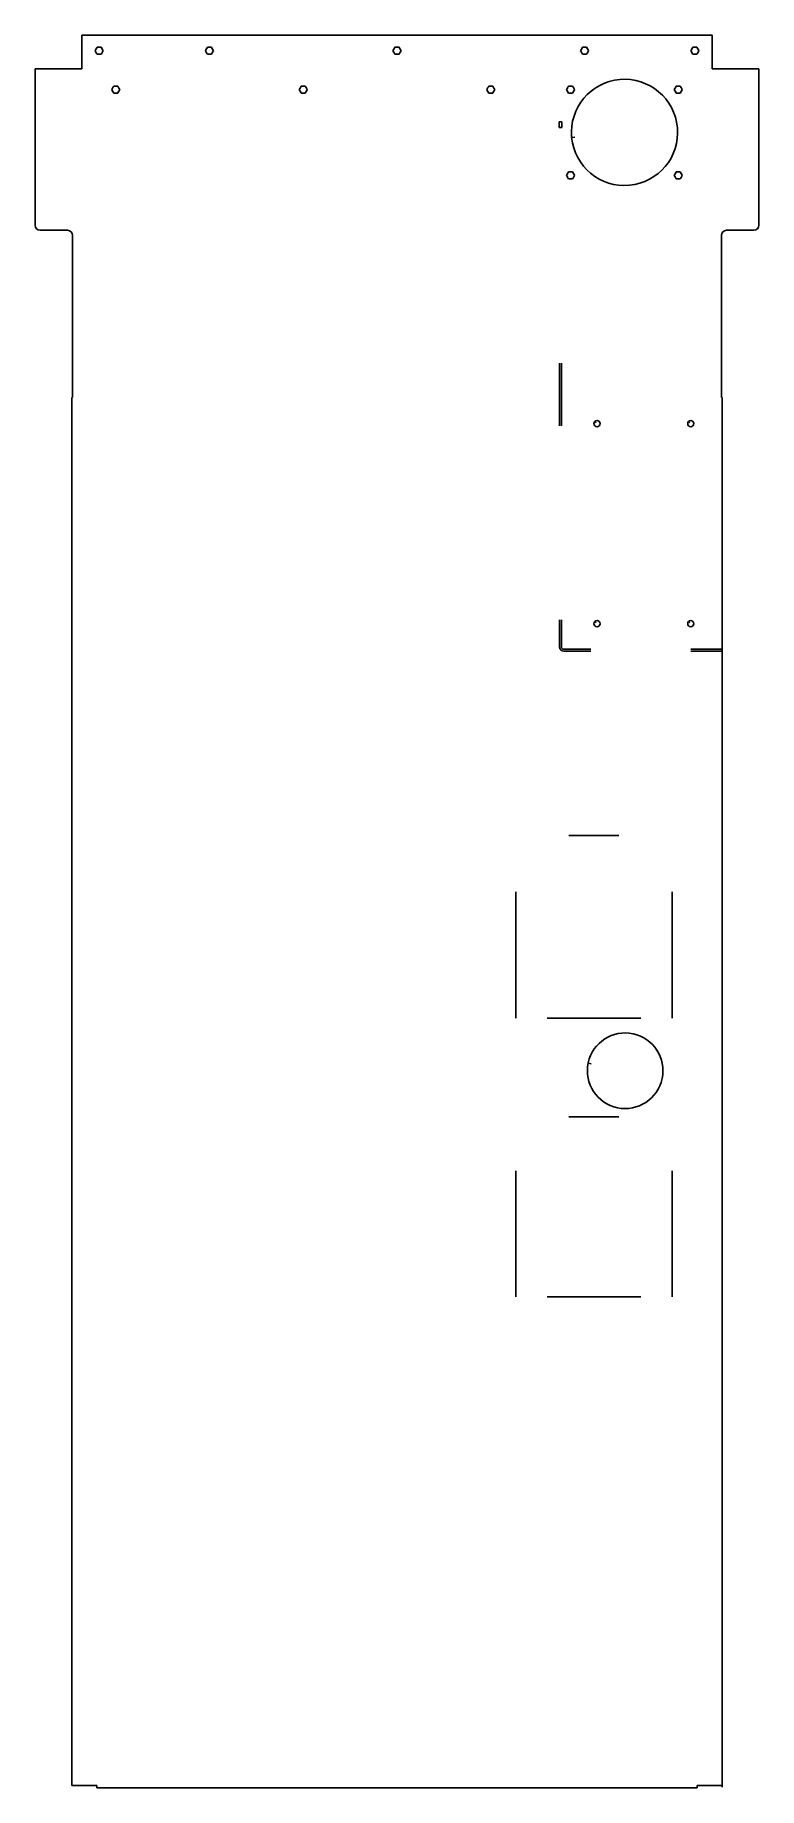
# Model space of a CAD drawing. Extents: x 317 to 1475, y 181 to 2984.
import ezdxf

# ---------------------------------------------------------------- set-up
doc = ezdxf.new("R2010")
doc.units = 0

msp = doc.modelspace()

# ---------------------------------------------------------------- linework, layer by layer
for p, q in [((1400.05, 2984.15), (391.95, 2984.15)), ((391.95, 2984.15), (391.95, 2929.95)), ((1400.05, 2929.95), (1400.05, 2984.15)), ((414.41, 2961.43), (413.06, 2959.1)), ((413.06, 2959.1), (414.41, 2956.77)), ((415.62, 2963.52), (414.93, 2962.34)), ((414.93, 2955.85), (416.28, 2953.52)), ((416.28, 2964.67), (415.62, 2963.52)), ((418.97, 2964.67), (416.28, 2964.67)), ((416.28, 2953.52), (418.97, 2953.52)), ((422.72, 2964.67), (420.03, 2964.67)), ((420.03, 2953.52), (422.72, 2953.52)), ((424.07, 2962.34), (422.72, 2964.67)), ((422.72, 2953.52), (424.07, 2955.85)), ((425.94, 2959.1), (424.59, 2961.43)), ((424.59, 2956.77), (425.94, 2959.1)), ((590.91, 2961.43), (589.56, 2959.1)), ((589.56, 2959.1), (590.91, 2956.77)), ((592.12, 2963.52), (591.43, 2962.34)), ((591.43, 2955.85), (592.78, 2953.52)), ((592.78, 2964.67), (592.12, 2963.52)), ((595.47, 2964.67), (592.78, 2964.67)), ((592.78, 2953.52), (595.47, 2953.52)), ((599.22, 2964.67), (596.53, 2964.67)), ((596.53, 2953.52), (599.22, 2953.52)), ((600.57, 2962.34), (599.22, 2964.67)), ((599.22, 2953.52), (600.57, 2955.85)), ((602.44, 2959.1), (601.09, 2961.43)), ((601.09, 2956.77), (602.44, 2959.1)), ((890.91, 2961.43), (889.56, 2959.1)), ((889.56, 2959.1), (890.91, 2956.77)), ((892.12, 2963.52), (891.43, 2962.34)), ((891.43, 2955.85), (892.78, 2953.52)), ((892.78, 2964.67), (892.12, 2963.52)), ((895.47, 2964.67), (892.78, 2964.67)), ((892.78, 2953.52), (895.47, 2953.52)), ((899.22, 2964.67), (896.53, 2964.67)), ((896.53, 2953.52), (899.22, 2953.52)), ((900.57, 2962.34), (899.22, 2964.67)), ((899.22, 2953.52), (900.57, 2955.85)), ((902.44, 2959.1), (901.09, 2961.43)), ((901.09, 2956.77), (902.44, 2959.1)), ((1190.91, 2961.43), (1189.56, 2959.1)), ((1189.56, 2959.1), (1190.91, 2956.77)), ((1192.12, 2963.52), (1191.43, 2962.34)), ((1191.43, 2955.85), (1192.78, 2953.52)), ((1192.78, 2964.67), (1192.12, 2963.52)), ((1195.47, 2964.67), (1192.78, 2964.67)), ((1192.78, 2953.52), (1195.47, 2953.52)), ((1199.22, 2964.67), (1196.53, 2964.67)), ((1196.53, 2953.52), (1199.22, 2953.52)), ((1200.57, 2962.34), (1199.22, 2964.67)), ((1199.22, 2953.52), (1200.57, 2955.85)), ((1202.44, 2959.1), (1201.09, 2961.43)), ((1201.09, 2956.77), (1202.44, 2959.1)), ((1367.41, 2961.43), (1366.06, 2959.1)), ((1366.06, 2959.1), (1367.41, 2956.77)), ((1368.62, 2963.52), (1367.93, 2962.34)), ((1367.93, 2955.85), (1369.28, 2953.52)), ((1369.28, 2964.67), (1368.62, 2963.52)), ((1371.97, 2964.67), (1369.28, 2964.67)), ((1369.28, 2953.52), (1371.97, 2953.52)), ((1375.72, 2964.67), (1373.03, 2964.67)), ((1373.03, 2953.52), (1375.72, 2953.52)), ((1377.07, 2962.34), (1375.72, 2964.67)), ((1375.72, 2953.52), (1377.07, 2955.85)), ((1378.94, 2959.1), (1377.59, 2961.43)), ((1377.59, 2956.77), (1378.94, 2959.1)), ((391.95, 2929.95), (316.95, 2929.95)), ((316.95, 2929.95), (316.95, 2679.9)), ((1475.05, 2929.95), (1400.05, 2929.95)), ((1475.05, 2679.9), (1475.05, 2929.95)), ((440.91, 2899.23), (439.56, 2896.9)), ((439.56, 2896.9), (440.91, 2894.57)), ((442.12, 2901.32), (441.43, 2900.14)), ((441.43, 2893.66), (442.78, 2891.32)), ((442.78, 2902.47), (442.12, 2901.32)), ((445.47, 2902.47), (442.78, 2902.47)), ((442.78, 2891.32), (445.47, 2891.32)), ((449.22, 2902.47), (446.53, 2902.47)), ((446.53, 2891.32), (449.22, 2891.32)), ((450.57, 2900.14), (449.22, 2902.47)), ((449.22, 2891.32), (450.57, 2893.66)), ((452.44, 2896.9), (451.09, 2899.23)), ((451.09, 2894.57), (452.44, 2896.9)), ((740.91, 2899.23), (739.56, 2896.9)), ((739.56, 2896.9), (740.91, 2894.57)), ((742.12, 2901.32), (741.43, 2900.14)), ((741.43, 2893.66), (742.78, 2891.32)), ((742.78, 2902.47), (742.12, 2901.32)), ((745.47, 2902.47), (742.78, 2902.47)), ((742.78, 2891.32), (745.47, 2891.32)), ((749.22, 2902.47), (746.53, 2902.47)), ((746.53, 2891.32), (749.22, 2891.32)), ((750.57, 2900.14), (749.22, 2902.47)), ((749.22, 2891.32), (750.57, 2893.66)), ((752.44, 2896.9), (751.09, 2899.23)), ((751.09, 2894.57), (752.44, 2896.9)), ((1040.91, 2899.23), (1039.56, 2896.9)), ((1039.56, 2896.9), (1040.91, 2894.57)), ((1042.12, 2901.32), (1041.43, 2900.14)), ((1041.43, 2893.66), (1042.78, 2891.32)), ((1042.78, 2902.47), (1042.12, 2901.32)), ((1045.47, 2902.47), (1042.78, 2902.47)), ((1042.78, 2891.32), (1045.47, 2891.32)), ((1049.22, 2902.47), (1046.53, 2902.47)), ((1046.53, 2891.32), (1049.22, 2891.32)), ((1050.57, 2900.14), (1049.22, 2902.47)), ((1049.22, 2891.32), (1050.57, 2893.66)), ((1052.44, 2896.9), (1051.09, 2899.23)), ((1051.09, 2894.57), (1052.44, 2896.9)), ((1168.51, 2899.23), (1167.16, 2896.9)), ((1167.16, 2896.9), (1168.51, 2894.57)), ((1169.72, 2901.32), (1169.03, 2900.14)), ((1169.03, 2893.66), (1170.38, 2891.32)), ((1170.38, 2902.47), (1169.72, 2901.32)), ((1173.07, 2902.47), (1170.38, 2902.47)), ((1170.38, 2891.32), (1173.07, 2891.32)), ((1176.82, 2902.47), (1174.13, 2902.47)), ((1174.13, 2891.32), (1176.82, 2891.32)), ((1178.17, 2900.14), (1176.82, 2902.47)), ((1176.82, 2891.32), (1178.17, 2893.66)), ((1180.04, 2896.9), (1178.69, 2899.23)), ((1178.69, 2894.57), (1180.04, 2896.9)), ((1340.91, 2899.23), (1339.56, 2896.9)), ((1339.56, 2896.9), (1340.91, 2894.57)), ((1342.12, 2901.32), (1341.43, 2900.14)), ((1341.43, 2893.66), (1342.78, 2891.32)), ((1342.78, 2902.47), (1342.12, 2901.32)), ((1345.47, 2902.47), (1342.78, 2902.47)), ((1342.78, 2891.32), (1345.47, 2891.32)), ((1349.22, 2902.47), (1346.53, 2902.47)), ((1346.53, 2891.32), (1349.22, 2891.32)), ((1350.57, 2900.14), (1349.22, 2902.47)), ((1349.22, 2891.32), (1350.57, 2893.66)), ((1352.44, 2896.9), (1351.09, 2899.23)), ((1351.09, 2894.57), (1352.44, 2896.9)), ((1155.55, 2836.35), (1155.55, 2845.25)), ((1155.55, 2845.25), (1157.5, 2845.25)), ((1159.45, 2836.35), (1155.55, 2836.35)), ((1157.5, 2845.25), (1159.45, 2845.25)), ((1159.45, 2845.25), (1159.45, 2836.35)), ((1180.35, 2820.9), (1175.42, 2820.44)), ((1168.51, 2762.03), (1167.16, 2759.7)), ((1167.16, 2759.7), (1168.51, 2757.37)), ((1169.72, 2764.12), (1169.03, 2762.94)), ((1169.03, 2756.46), (1170.38, 2754.12)), ((1170.38, 2765.27), (1169.72, 2764.12)), ((1173.07, 2765.27), (1170.38, 2765.27)), ((1170.38, 2754.12), (1173.07, 2754.12)), ((1176.82, 2765.27), (1174.13, 2765.27)), ((1174.13, 2754.12), (1176.82, 2754.12)), ((1178.17, 2762.94), (1176.82, 2765.27)), ((1176.82, 2754.12), (1178.17, 2756.46)), ((1180.04, 2759.7), (1178.69, 2762.03)), ((1178.69, 2757.37), (1180.04, 2759.7)), ((1340.91, 2762.03), (1339.56, 2759.7)), ((1339.56, 2759.7), (1340.91, 2757.37)), ((1342.12, 2764.12), (1341.43, 2762.94)), ((1341.43, 2756.46), (1342.78, 2754.12)), ((1342.78, 2765.27), (1342.12, 2764.12)), ((1345.47, 2765.27), (1342.78, 2765.27)), ((1342.78, 2754.12), (1345.47, 2754.12)), ((1349.22, 2765.27), (1346.53, 2765.27)), ((1346.53, 2754.12), (1349.22, 2754.12)), ((1350.57, 2762.94), (1349.22, 2765.27)), ((1349.22, 2754.12), (1350.57, 2756.46)), ((1352.44, 2759.7), (1351.09, 2762.03)), ((1351.09, 2757.37), (1352.44, 2759.7)), ((325, 2671.85), (369, 2671.85)), ((376.95, 2663.9), (376.95, 2404.35)), ((1415.05, 2404.35), (1415.05, 2663.9)), ((1423, 2671.85), (1467, 2671.85)), ((1156, 2459.3), (1156, 2359.3)), ((1159, 2359.3), (1159, 2459.3)), ((376.95, 2404.35), (375.95, 2404.35)), ((375.95, 2404.35), (375.95, 184.65)), ((1416.05, 2404.35), (1415.05, 2404.35)), ((1416.05, 184.7), (1416.05, 2404.35)), ((1214.55, 2364.08), (1212.46, 2366.16)), ((1364.55, 2364.08), (1362.46, 2366.16)), ((1156, 2048.79), (1156, 2005.79)), ((1159, 2005.79), (1159, 2048.79)), ((1214.55, 2044.08), (1212.46, 2046.16)), ((1364.55, 2044.08), (1362.46, 2046.16)), ((1206, 2001.79), (1163, 2001.79)), ((1163, 1998.79), (1206, 1998.79)), ((1416, 2001.79), (1366, 2001.79)), ((1366, 1998.79), (1416, 1998.79)), ((1171, 1703.9), (1251, 1703.9)), ((1086, 1411.9), (1086, 1613.9)), ((1336, 1613.9), (1336, 1411.9)), ((1286, 1411.9), (1136, 1411.9)), ((1206.65, 1338.92), (1201.8, 1339.93)), ((1251, 1253.89), (1171, 1253.89)), ((1086, 1167.89), (1086, 965.89)), ((1336, 965.89), (1336, 1167.89)), ((1136, 965.89), (1286, 965.89)), ((375.95, 184.65), (415.95, 184.65)), ((415.95, 184.65), (415.95, 180.65)), ((415.95, 180.65), (1376.05, 180.65)), ((1376.05, 180.65), (1376.05, 184.65)), ((1376.05, 184.65), (1416, 184.65)), ((1416.05, 181.7), (1416.05, 184.7))]:
    msp.add_line(p, q)
for centre, radius, start, end in [((419.5, 2959.1), 5.6, 144.66444, 155.40357), ((419.5, 2959.1), 5.6, 204.59643, 215.41891), ((419.5, 2959.1), 5.6, 84.56452, 95.43548), ((419.5, 2959.1), 5.61, 264.57421, 275.42579), ((419.5, 2959.1), 5.6, 24.59643, 35.33556), ((419.5, 2959.1), 5.61, 324.58109, 335.40357), ((596, 2959.1), 5.6, 144.66444, 155.40357), ((596, 2959.1), 5.6, 204.59643, 215.41891), ((596, 2959.1), 5.6, 84.56452, 95.43548), ((596, 2959.1), 5.61, 264.57421, 275.42579), ((596, 2959.1), 5.6, 24.59643, 35.33556), ((596, 2959.1), 5.61, 324.58109, 335.40357), ((896, 2959.1), 5.6, 144.66444, 155.40357), ((896, 2959.1), 5.6, 204.59643, 215.41891), ((896, 2959.1), 5.6, 84.56452, 95.43548), ((896, 2959.1), 5.61, 264.57421, 275.42579), ((896, 2959.1), 5.6, 24.59643, 35.33556), ((896, 2959.1), 5.61, 324.58109, 335.40357), ((1196, 2959.1), 5.6, 144.66444, 155.40357), ((1196, 2959.1), 5.6, 204.59643, 215.41891), ((1196, 2959.1), 5.6, 84.56452, 95.43548), ((1196, 2959.1), 5.61, 264.57421, 275.42579), ((1196, 2959.1), 5.6, 24.59643, 35.33556), ((1196, 2959.1), 5.61, 324.58109, 335.40357), ((1372.5, 2959.1), 5.6, 144.66444, 155.40357), ((1372.5, 2959.1), 5.6, 204.59643, 215.41891), ((1372.5, 2959.1), 5.6, 84.56452, 95.43548), ((1372.5, 2959.1), 5.61, 264.57421, 275.42579), ((1372.5, 2959.1), 5.6, 24.59643, 35.33556), ((1372.5, 2959.1), 5.61, 324.58109, 335.40357), ((446, 2896.9), 5.6, 144.66444, 155.40357), ((446, 2896.9), 5.6, 204.59643, 215.33556), ((446, 2896.9), 5.6, 84.56452, 95.43548), ((446, 2896.9), 5.61, 264.57421, 275.42579), ((446, 2896.9), 5.6, 24.59643, 35.33556), ((446, 2896.9), 5.6, 324.66444, 335.40357), ((746, 2896.9), 5.6, 144.66444, 155.40357), ((746, 2896.9), 5.6, 204.59643, 215.33556), ((746, 2896.9), 5.6, 84.56452, 95.43548), ((746, 2896.9), 5.61, 264.57421, 275.42579), ((746, 2896.9), 5.6, 24.59643, 35.33556), ((746, 2896.9), 5.6, 324.66444, 335.40357), ((1046, 2896.9), 5.6, 144.66444, 155.40357), ((1046, 2896.9), 5.6, 204.59643, 215.33556), ((1046, 2896.9), 5.6, 84.56452, 95.43548), ((1046, 2896.9), 5.61, 264.57421, 275.42579), ((1046, 2896.9), 5.6, 24.59643, 35.33556), ((1046, 2896.9), 5.6, 324.66444, 335.40357), ((1173.6, 2896.9), 5.6, 144.66444, 155.40357), ((1173.6, 2896.9), 5.6, 204.59643, 215.33556), ((1173.6, 2896.9), 5.6, 84.56452, 95.43548), ((1173.6, 2896.9), 5.61, 264.57421, 275.42579), ((1260, 2828.4), 84.95, 185.37639, 184.90255), ((1173.6, 2896.9), 5.6, 24.59643, 35.33556), ((1173.6, 2896.9), 5.6, 324.66444, 335.40357), ((1346, 2896.9), 5.6, 144.66444, 155.40357), ((1346, 2896.9), 5.6, 204.59643, 215.33556), ((1346, 2896.9), 5.6, 84.56452, 95.43548), ((1346, 2896.9), 5.61, 264.57421, 275.42579), ((1346, 2896.9), 5.6, 24.59643, 35.33556), ((1346, 2896.9), 5.6, 324.66444, 335.40357), ((1173.6, 2759.7), 5.6, 144.66444, 155.40357), ((1173.6, 2759.7), 5.6, 204.59643, 215.33556), ((1173.6, 2759.7), 5.6, 84.56452, 95.43548), ((1173.6, 2759.7), 5.61, 264.57421, 275.42579), ((1173.6, 2759.7), 5.6, 24.59643, 35.33556), ((1173.6, 2759.7), 5.6, 324.66444, 335.40357), ((1346, 2759.7), 5.6, 144.66444, 155.40357), ((1346, 2759.7), 5.6, 204.59643, 215.33556), ((1346, 2759.7), 5.6, 84.56452, 95.43548), ((1346, 2759.7), 5.61, 264.57421, 275.42579), ((1346, 2759.7), 5.6, 24.59643, 35.33556), ((1346, 2759.7), 5.6, 324.66444, 335.40357), ((325, 2679.9), 8.05, 180, 270), ((369, 2663.9), 7.95, 0, 90), ((1423, 2663.9), 7.95, 90, 180), ((1467, 2679.9), 8.05, 270, 0), ((1216, 2362.7), 4.95, 135.65478, 135), ((1366, 2362.7), 4.95, 135.65478, 135), ((1216, 2042.7), 4.95, 135.65478, 135), ((1366, 2042.7), 4.95, 135.65478, 135), ((1163, 2005.79), 7, 180, 270), ((1163, 2005.79), 4, 180, 270), ((1261, 1327.7), 60.45, 168.32759, 167.66757)]:
    msp.add_arc(centre, radius, start, end)

doc.saveas('drawing.dxf')
